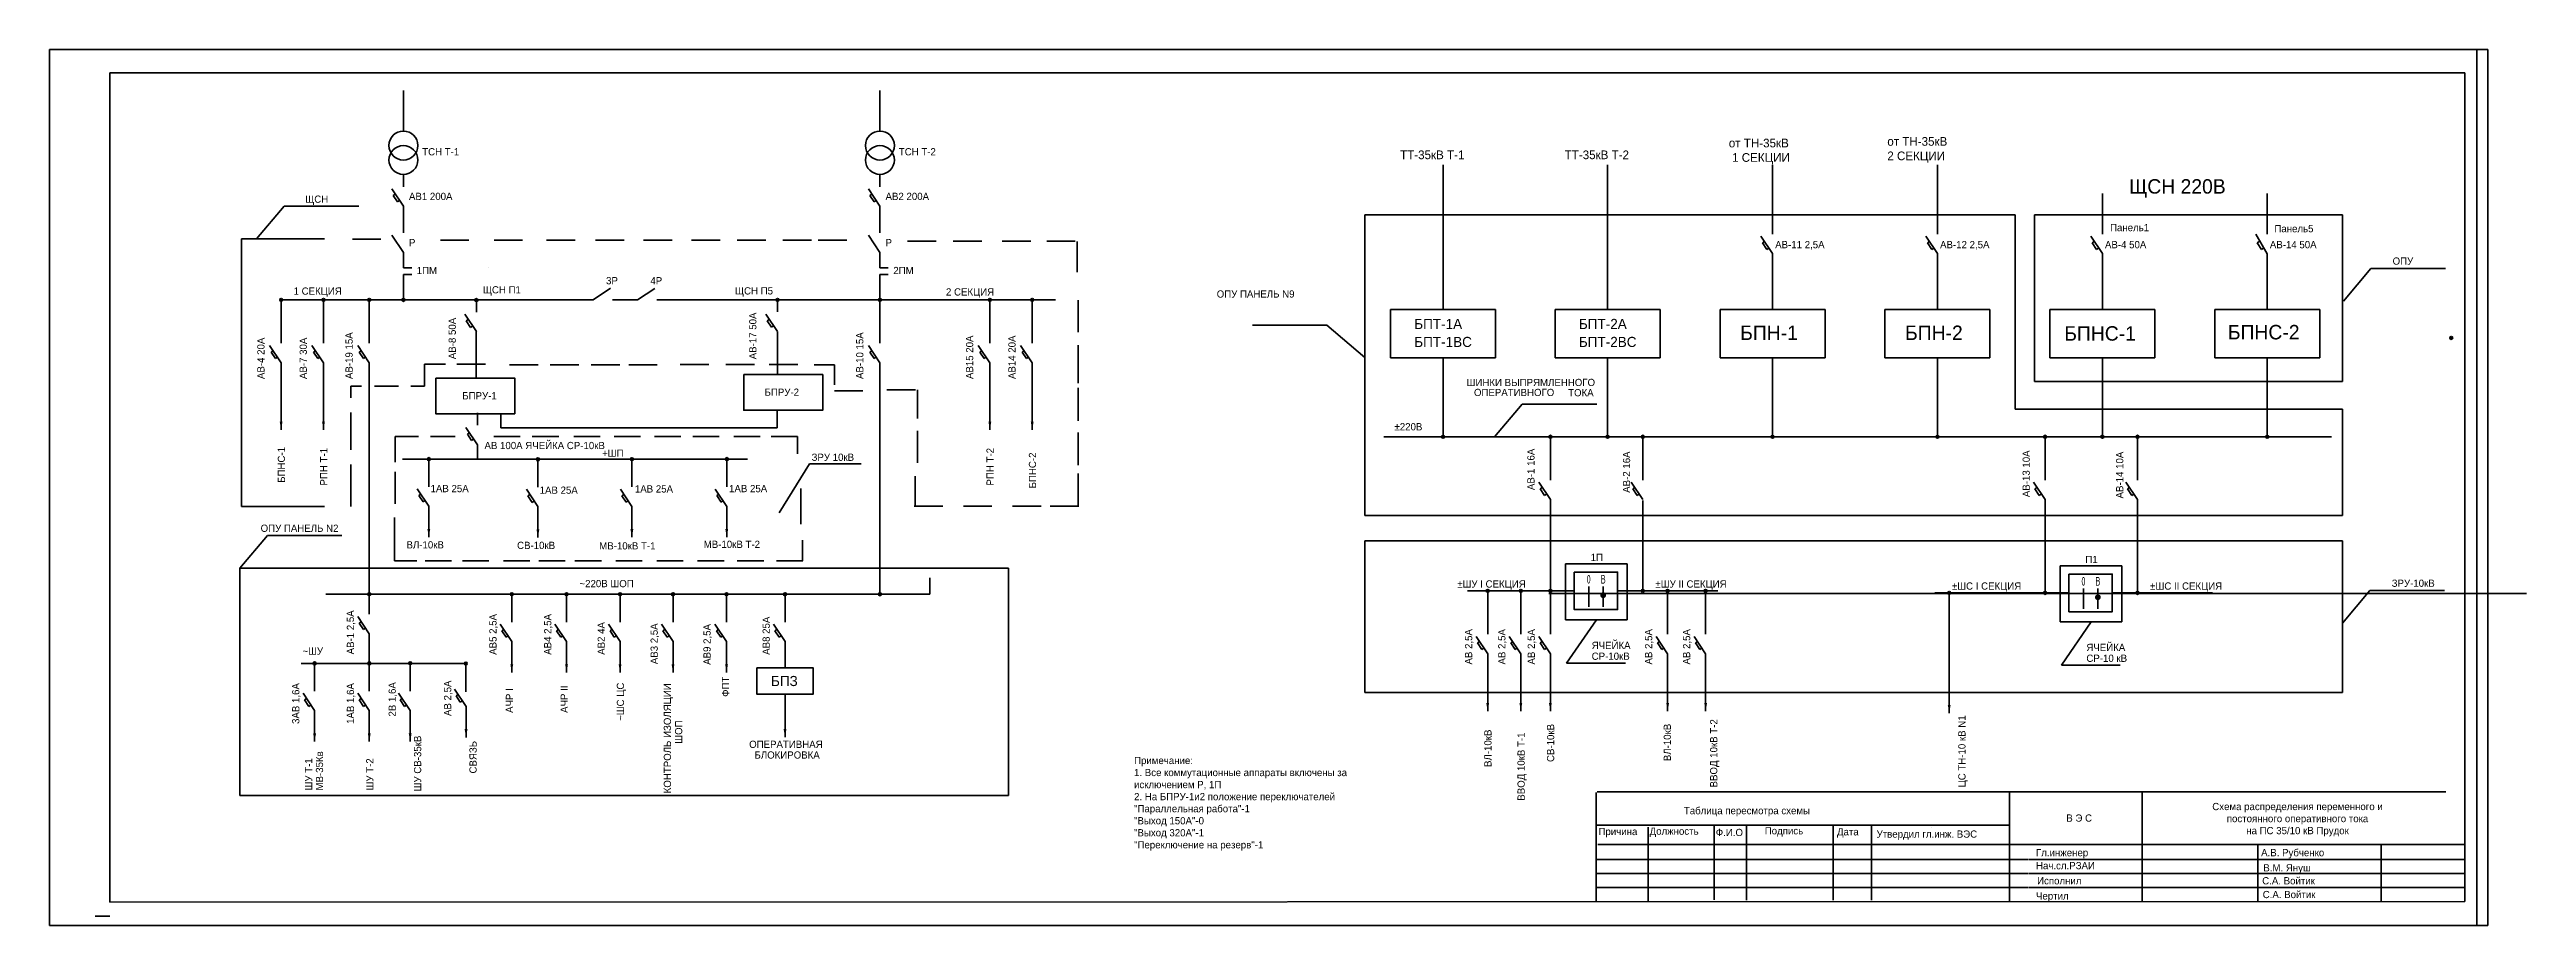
# Model space of a CAD drawing. Header units: millimetres. Extents: x -20 to 837, y -8 to 295.
import ezdxf
from ezdxf.enums import TextEntityAlignment as Align

# ---------------------------------------------------------------- set-up
doc = ezdxf.new("R2010")
doc.units = ezdxf.units.MM
doc.header["$PDMODE"] = 32
doc.header["$PDSIZE"] = 1
doc.styles.add('НАДПИСИ', font='gostw.shx')

msp = doc.modelspace()

# ---------------------------------------------------------------- linework, layer by layer
at = {"lineweight": 35}
for p, q in [((-20.17, 287.4), (-20.17, 295.4)), ((823.65, 295.4), (-20.17, 295.4)), ((-20.17, 295.4), (189.83, 295.4)), ((189.83, 295.4), (399.83, 295.4)), ((399.83, 295.4), (609.83, 295.4)), ((609.83, 295.4), (819.83, 295.4)), ((819.83, 295.4), (819.83, -7.6)), ((823.65, 287.4), (823.65, 295.4)), ((-20.17, 287.4), (-20.17, 0.4)), ((0.65, 0.4), (0.65, 287.4)), ((0.65, 287.4), (815.65, 287.4)), ((815.65, 0.63), (815.65, 287.4)), ((823.65, -7.6), (823.65, 287.4)), ((102.28, 267.19), (102.28, 281.22)), ((267.2, 267.19), (267.2, 281.22)), ((102.28, 247.94), (102.28, 252.19)), ((267.2, 247.94), (267.2, 252.19)), ((51.5, 229.91), (61.04, 241.19)), ((61.04, 241.19), (86.86, 241.19)), ((102.28, 241.19), (98.28, 247.19)), ((98.79, 244.91), (99.49, 245.37)), ((100.29, 242.67), (98.79, 244.91)), ((100.29, 242.67), (100.98, 243.13)), ((267.2, 241.19), (263.2, 247.19)), ((263.72, 244.91), (264.41, 245.37)), ((265.21, 242.67), (263.72, 244.91)), ((265.21, 242.67), (265.9, 243.13)), ((102.28, 231.94), (102.28, 236.19)), ((267.2, 231.94), (267.2, 236.19)), ((434.94, 238.28), (660.08, 238.28)), ((434.94, 134.24), (434.94, 238.28)), ((576.07, 231.55), (576.07, 235.8)), ((633.14, 231.55), (633.14, 235.8)), ((660.08, 238.28), (660.08, 171)), ((666.74, 238.28), (666.74, 180.61)), ((773.28, 238.28), (666.74, 238.28)), ((690.2, 231.55), (690.2, 235.8)), ((747.22, 224.76), (743.3, 231.51)), ((747.26, 231.55), (747.26, 235.8)), ((773.28, 180.61), (773.28, 238.28)), ((74.97, 229.91), (46.29, 229.91)), ((46.29, 229.91), (46.29, 137.37)), ((102.28, 225.19), (98.28, 231.19)), ((102.28, 225.19), (102.28, 219.86)), ((267.2, 225.19), (263.2, 231.19)), ((267.2, 225.19), (267.2, 219.86)), ((576.07, 224.8), (572.07, 230.8)), ((572.59, 228.52), (573.28, 228.98)), ((574.08, 226.28), (572.59, 228.52)), ((574.08, 226.28), (574.78, 226.74)), ((633.14, 224.8), (629.14, 230.8)), ((629.65, 228.52), (630.35, 228.98)), ((631.15, 226.28), (629.65, 228.52)), ((631.15, 226.28), (631.84, 226.74)), ((690.2, 224.8), (686.2, 230.8)), ((686.72, 228.52), (687.41, 228.98)), ((688.21, 226.28), (686.72, 228.52)), ((688.21, 226.28), (688.9, 226.74)), ((743.78, 228.52), (744.47, 228.98)), ((745.27, 226.28), (743.78, 228.52)), ((745.27, 226.28), (745.97, 226.74)), ((102.28, 219.86), (105.16, 219.86)), ((105.16, 217.53), (102.28, 217.53)), ((102.28, 217.53), (102.28, 208.79)), ((131.61, 220.05), (131.61, 220.05)), ((267.2, 219.86), (270.08, 219.86)), ((270.08, 217.53), (267.2, 217.53)), ((267.2, 217.53), (267.2, 208.79)), ((576.07, 219.8), (576.07, 205.42)), ((633.14, 219.8), (633.14, 205.42)), ((690.2, 219.8), (690.2, 205.42)), ((747.26, 219.8), (747.26, 205.42)), ((773.61, 208.38), (783.14, 219.66)), ((783.14, 219.66), (808.96, 219.66)), ((59.97, 198.04), (59.97, 208.79)), ((74.63, 198.04), (74.63, 208.79)), ((90.47, 198.04), (90.47, 208.79)), ((127.54, 204.56), (127.54, 208.81)), ((167.94, 208.81), (173.94, 212.81)), ((174.69, 208.81), (178.94, 208.81)), ((183.28, 208.79), (189.28, 212.79)), ((190.03, 208.79), (194.28, 208.79)), ((194.28, 208.79), (328, 208.79)), ((231.69, 204.62), (231.69, 208.87)), ((267.2, 198.04), (267.2, 208.79)), ((305.23, 198.04), (305.23, 208.79)), ((319.88, 198.04), (319.88, 208.79)), ((59.97, 193.79), (59.97, 198.04)), ((74.63, 193.79), (74.63, 198.04)), ((90.47, 193.79), (90.47, 198.04)), ((127.54, 197.81), (123.54, 203.81)), ((124.05, 201.54), (124.75, 202)), ((125.55, 199.3), (124.05, 201.54)), ((125.55, 199.3), (126.24, 199.76)), ((231.69, 197.87), (227.69, 203.87)), ((228.21, 201.6), (228.9, 202.06)), ((229.7, 199.36), (228.21, 201.6)), ((229.7, 199.36), (230.39, 199.82)), ((267.2, 193.79), (267.2, 198.04)), ((305.23, 193.79), (305.23, 198.04)), ((319.88, 193.79), (319.88, 198.04)), ((396.09, 200.1), (421.82, 200.1)), ((434.94, 188.82), (421.82, 200.1)), ((443.88, 205.42), (480.23, 205.42)), ((443.88, 188.7), (443.88, 205.42)), ((480.23, 205.42), (480.23, 188.7)), ((500.83, 205.42), (537.19, 205.42)), ((500.83, 188.7), (500.83, 205.42)), ((537.19, 205.42), (537.19, 188.7)), ((557.9, 205.42), (594.25, 205.42)), ((557.9, 188.7), (557.9, 205.42)), ((594.25, 205.42), (594.25, 188.7)), ((614.96, 205.42), (651.31, 205.42)), ((614.96, 188.7), (614.96, 205.42)), ((651.31, 205.42), (651.31, 188.7)), ((672.02, 205.42), (708.38, 205.42)), ((672.02, 188.7), (672.02, 205.42)), ((708.38, 205.42), (708.38, 188.7)), ((729.09, 205.42), (765.44, 205.42)), ((729.09, 188.7), (729.09, 205.42)), ((765.44, 205.42), (765.44, 188.7)), ((59.97, 187.04), (55.97, 193.04)), ((56.49, 190.77), (57.18, 191.23)), ((57.98, 188.53), (56.49, 190.77)), ((57.98, 188.53), (58.67, 188.99)), ((74.63, 187.04), (70.63, 193.04)), ((71.14, 190.77), (71.84, 191.23)), ((72.64, 188.53), (71.14, 190.77)), ((72.64, 188.53), (73.33, 188.99)), ((90.47, 187.04), (86.47, 193.04)), ((86.99, 190.77), (87.68, 191.23)), ((88.48, 188.53), (86.99, 190.77)), ((88.48, 188.53), (89.18, 188.99)), ((267.2, 187.04), (263.2, 193.04)), ((263.72, 190.77), (264.41, 191.23)), ((265.21, 188.53), (263.72, 190.77)), ((265.21, 188.53), (265.9, 188.99)), ((305.23, 187.04), (301.23, 193.04)), ((301.74, 190.77), (302.44, 191.23)), ((303.24, 188.53), (301.74, 190.77)), ((303.24, 188.53), (303.93, 188.99)), ((319.88, 187.04), (315.88, 193.04)), ((316.4, 190.77), (317.09, 191.23)), ((317.89, 188.53), (316.4, 190.77)), ((317.89, 188.53), (318.59, 188.99)), ((480.23, 188.7), (443.88, 188.7)), ((462.05, 161.45), (462.05, 188.7)), ((537.19, 188.7), (500.83, 188.7)), ((519.01, 161.45), (519.01, 188.7)), ((594.25, 188.7), (557.9, 188.7)), ((576.07, 161.45), (576.07, 188.7)), ((651.31, 188.7), (614.96, 188.7)), ((633.14, 161.45), (633.14, 188.7)), ((708.38, 188.7), (672.02, 188.7)), ((690.2, 161.45), (690.2, 188.7)), ((765.44, 188.7), (729.09, 188.7)), ((747.26, 161.45), (747.26, 188.7)), ((59.97, 182.04), (59.97, 169.55)), ((74.63, 182.04), (74.63, 169.55)), ((90.47, 182.04), (90.47, 169.55)), ((267.2, 182.04), (267.2, 106.98)), ((305.23, 182.04), (305.23, 169.55)), ((319.88, 182.04), (319.88, 169.55)), ((666.74, 180.61), (773.28, 180.61)), ((479.87, 161.45), (489.41, 172.73)), ((489.41, 172.73), (515.23, 172.73)), ((127.89, 158.68), (123.89, 164.68)), ((124.41, 162.4), (125.1, 162.86)), ((127.89, 165.43), (127.89, 169.68)), ((660.08, 171), (773.28, 171)), ((773.28, 171), (773.28, 134.24)), ((125.9, 160.16), (124.41, 162.4)), ((125.9, 160.16), (126.59, 160.63)), ((441.59, 161.45), (769.47, 161.45)), ((499.19, 150.7), (499.19, 161.45)), ((531.17, 150.7), (531.17, 161.45)), ((670.38, 150.7), (670.38, 161.45)), ((702.36, 150.7), (702.36, 161.45)), ((111.08, 148.42), (111.08, 153.79)), ((111.08, 144.17), (111.08, 148.42)), ((148.83, 148.28), (148.83, 153.65)), ((148.83, 144.03), (148.83, 148.28)), ((181.36, 148.34), (181.36, 153.71)), ((181.36, 144.09), (181.36, 148.34)), ((214.18, 148.37), (214.18, 153.75)), ((214.18, 144.12), (214.18, 148.37)), ((499.19, 146.45), (499.19, 150.7)), ((531.17, 146.45), (531.17, 150.7)), ((670.38, 146.45), (670.38, 150.7)), ((702.36, 146.45), (702.36, 150.7)), ((46.29, 137.37), (74.97, 137.37)), ((111.08, 137.42), (107.08, 143.42)), ((107.6, 141.14), (108.29, 141.6)), ((109.09, 138.9), (107.6, 141.14)), ((109.09, 138.9), (109.79, 139.36)), ((148.83, 137.28), (144.83, 143.28)), ((145.34, 141), (146.04, 141.46)), ((146.84, 138.76), (145.34, 141)), ((146.84, 138.76), (147.53, 139.22)), ((181.36, 137.34), (177.36, 143.34)), ((177.87, 141.06), (178.57, 141.52)), ((179.37, 138.82), (177.87, 141.06)), ((179.37, 138.82), (180.06, 139.28)), ((214.18, 137.37), (210.18, 143.37)), ((210.69, 141.1), (211.39, 141.56)), ((212.19, 138.86), (210.69, 141.1)), ((212.19, 138.86), (212.88, 139.32)), ((499.19, 139.7), (495.19, 145.7)), ((495.7, 143.42), (496.4, 143.89)), ((497.2, 141.18), (495.7, 143.42)), ((497.2, 141.18), (497.89, 141.65)), ((499.19, 122.32), (499.19, 139.7)), ((531.17, 139.7), (527.17, 145.7)), ((527.69, 143.42), (528.38, 143.89)), ((529.18, 141.18), (527.69, 143.42)), ((529.18, 141.18), (529.88, 141.65)), ((670.38, 139.7), (666.38, 145.7)), ((666.89, 143.42), (667.59, 143.89)), ((668.39, 141.18), (666.89, 143.42)), ((668.39, 141.18), (669.08, 141.65)), ((702.36, 139.7), (698.36, 145.7)), ((698.88, 143.42), (699.57, 143.89)), ((700.37, 141.18), (698.88, 143.42)), ((700.37, 141.18), (701.07, 141.65)), ((773.28, 134.24), (434.94, 134.24)), ((45.67, 115.96), (55.2, 127.24)), ((55.2, 127.24), (81.02, 127.24)), ((434.94, 125.43), (773.28, 125.43)), ((434.94, 73.04), (434.94, 125.43)), ((773.28, 125.43), (773.28, 73.04)), ((45.67, 115.96), (311.71, 115.96)), ((45.67, 37.4), (45.67, 115.96)), ((311.71, 115.96), (311.71, 37.4)), ((499.19, 117.32), (499.19, 108.15)), ((504.46, 117.47), (525.79, 117.47)), ((504.46, 117.47), (504.46, 98.11)), ((525.79, 117.47), (525.79, 98.11)), ((531.17, 117.32), (531.17, 108.15)), ((670.38, 117.32), (670.38, 108.15)), ((670.38, 116.61), (670.38, 107.44)), ((675.65, 116.77), (696.98, 116.77)), ((675.65, 116.77), (675.65, 97.4)), ((696.98, 116.77), (696.98, 97.4)), ((702.36, 117.32), (702.36, 108.15)), ((702.36, 116.61), (702.36, 107.44)), ((75.49, 106.98), (284.48, 106.98)), ((90.47, 101.61), (90.47, 106.98)), ((90.47, 100.05), (90.47, 104.3)), ((139.79, 101.61), (139.79, 106.98)), ((158.74, 101.61), (158.74, 106.98)), ((177.26, 101.61), (177.26, 106.98)), ((195.58, 101.61), (195.58, 106.98)), ((214.11, 101.61), (214.11, 106.98)), ((234.34, 101.61), (234.34, 106.98)), ((507.46, 108.15), (470.49, 108.15)), ((477.5, 97.4), (477.5, 108.15)), ((488.97, 97.4), (488.97, 108.15)), ((836.97, 107.25), (498.62, 107.25)), ((499.19, 97.4), (499.19, 108.15)), ((507.46, 108.15), (501.46, 108.15)), ((502.05, 108.15), (507.46, 108.15)), ((522.46, 108.15), (557.11, 108.15)), ((539.78, 97.4), (539.78, 108.15)), ((552.93, 97.4), (552.93, 108.15)), ((678.65, 107.44), (632.21, 107.44)), ((637.21, 107.44), (637.21, 71.53)), ((678.65, 107.44), (672.65, 107.44)), ((673.24, 107.44), (678.65, 107.44)), ((693.65, 107.44), (728.3, 107.44)), ((773.28, 96.94), (782.82, 108.22)), ((782.82, 108.22), (808.64, 108.22)), ((90.47, 93.3), (86.47, 99.3)), ((86.99, 97.02), (87.68, 97.48)), ((88.48, 94.78), (86.99, 97.02)), ((88.48, 94.78), (89.18, 95.24)), ((139.79, 90.61), (135.79, 96.61)), ((136.31, 94.33), (137, 94.8)), ((137.8, 92.1), (136.31, 94.33)), ((139.79, 97.36), (139.79, 101.61)), ((158.74, 90.61), (154.74, 96.61)), ((155.25, 94.33), (155.95, 94.8)), ((156.75, 92.1), (155.25, 94.33)), ((158.74, 97.36), (158.74, 101.61)), ((177.26, 90.61), (173.26, 96.61)), ((173.78, 94.33), (174.47, 94.8)), ((175.27, 92.1), (173.78, 94.33)), ((177.26, 97.36), (177.26, 101.61)), ((195.58, 90.61), (191.58, 96.61)), ((192.1, 94.33), (192.79, 94.8)), ((193.59, 92.1), (192.1, 94.33)), ((195.58, 97.36), (195.58, 101.61)), ((214.11, 90.61), (210.11, 96.61)), ((210.63, 94.33), (211.32, 94.8)), ((212.12, 92.1), (210.63, 94.33)), ((214.11, 97.36), (214.11, 101.61)), ((234.34, 90.61), (230.34, 96.61)), ((230.86, 94.33), (231.55, 94.8)), ((232.35, 92.1), (230.86, 94.33)), ((234.34, 97.36), (234.34, 101.61)), ((477.5, 93.15), (477.5, 97.4)), ((488.97, 93.15), (488.97, 97.4)), ((499.19, 93.15), (499.19, 97.4)), ((525.79, 98.11), (504.46, 98.11)), ((515.12, 98.11), (504.83, 83.18)), ((539.78, 93.15), (539.78, 97.4)), ((552.93, 93.15), (552.93, 97.4)), ((696.98, 97.4), (675.65, 97.4)), ((686.31, 97.4), (676.02, 82.48)), ((90.47, 88.3), (90.47, 83.07)), ((137.8, 92.1), (138.5, 92.56)), ((156.75, 92.1), (157.44, 92.56)), ((175.27, 92.1), (175.97, 92.56)), ((193.59, 92.1), (194.29, 92.56)), ((212.12, 92.1), (212.81, 92.56)), ((232.35, 92.1), (233.05, 92.56)), ((477.5, 86.4), (473.5, 92.4)), ((474.01, 90.13), (474.71, 90.59)), ((475.51, 87.89), (474.01, 90.13)), ((475.51, 87.89), (476.2, 88.35)), ((488.97, 86.4), (484.97, 92.4)), ((485.49, 90.13), (486.18, 90.59)), ((486.98, 87.89), (485.49, 90.13)), ((486.98, 87.89), (487.67, 88.35)), ((499.19, 86.4), (495.19, 92.4)), ((495.7, 90.13), (496.4, 90.59)), ((497.2, 87.89), (495.7, 90.13)), ((497.2, 87.89), (497.89, 88.35)), ((539.78, 86.4), (535.78, 92.4)), ((536.3, 90.13), (536.99, 90.59)), ((537.79, 87.89), (536.3, 90.13)), ((537.79, 87.89), (538.49, 88.35)), ((552.93, 86.4), (548.93, 92.4)), ((549.44, 90.13), (550.14, 90.59)), ((550.94, 87.89), (549.44, 90.13)), ((550.94, 87.89), (551.63, 88.35)), ((90.47, 83.07), (66.87, 83.07)), ((71.56, 77.7), (71.56, 83.07)), ((71.56, 73.45), (71.56, 77.7)), ((114.28, 83.07), (90.47, 83.07)), ((90.47, 77.7), (90.47, 83.07)), ((90.47, 73.45), (90.47, 77.7)), ((104.63, 77.7), (104.63, 83.07)), ((104.63, 73.45), (104.63, 77.7)), ((123.94, 77.28), (123.94, 82.65)), ((123.94, 73.21), (123.94, 77.46)), ((477.5, 81.4), (477.5, 72.23)), ((488.97, 81.4), (488.97, 72.23)), ((499.19, 81.4), (499.19, 72.23)), ((504.83, 83.18), (525.16, 83.18)), ((539.78, 81.4), (539.78, 72.23)), ((552.93, 81.4), (552.93, 72.23)), ((676.02, 82.48), (696.35, 82.48)), ((71.56, 66.7), (67.56, 72.7)), ((68.08, 70.42), (68.77, 70.89)), ((69.57, 68.18), (68.08, 70.42)), ((69.57, 68.18), (70.26, 68.65)), ((90.47, 66.7), (86.47, 72.7)), ((86.99, 70.42), (87.68, 70.89)), ((88.48, 68.18), (86.99, 70.42)), ((88.48, 68.18), (89.18, 68.65)), ((104.63, 66.7), (100.63, 72.7)), ((101.15, 70.42), (101.84, 70.88)), ((102.64, 68.18), (101.15, 70.42)), ((102.64, 68.18), (103.34, 68.65)), ((123.97, 68.12), (119.97, 74.12)), ((120.49, 71.85), (121.18, 72.31)), ((121.98, 69.61), (120.49, 71.85)), ((121.98, 69.61), (122.68, 70.07)), ((234.34, 63.21), (234.34, 72.36)), ((773.28, 73.04), (434.94, 73.04)), ((311.71, 37.4), (45.67, 37.4)), ((515.02, 38.4), (515.02, 0.61)), ((515.02, 38.4), (515.02, 38.4)), ((515.02, 38.4), (515.02, 38.4)), ((603.02, 38.63), (515.38, 38.63)), ((658.05, 38.61), (809.08, 38.61)), ((658.05, 38.24), (658.05, 0.83)), ((703.95, 38.4), (703.95, 0.61)), ((533, 26.43), (533, 0.61)), ((555.85, 27.06), (555.85, 1.24)), ((631.09, 26.27), (631.09, 26.27)), ((815.65, 26.45), (815.65, 0.63)), ((815.65, 26.45), (815.65, 0.63)), ((815.65, 26.45), (815.65, 0.63)), ((815.65, 26.45), (815.65, 0.63)), ((815.65, 26.45), (815.65, 0.63)), ((815.65, 26.45), (815.65, 0.63)), ((815.65, 26.45), (815.65, 0.63)), ((664.62, 20.44), (815.65, 20.44)), ((744.03, 20.44), (744.03, 0.61)), ((786.72, 20.44), (786.72, 0.61)), ((664.46, 15.21), (515.02, 15.21)), ((664.46, 10.34), (515.02, 10.34)), ((664.62, 15.21), (815.65, 15.21)), ((664.62, 10.34), (815.65, 10.34)), ((-20.17, 0.4), (-20.17, -7.6)), ((0.65, 0.4), (815.65, 0.63)), ((664.46, 5.48), (515.02, 5.48)), ((664.62, 5.48), (815.65, 5.48)), ((815.26, 0.54), (815.26, 0.54)), ((-20.17, -7.6), (815.65, -7.6)), ((815.65, -7.6), (823.65, -7.6))]:
    msp.add_line(p, q, dxfattribs=at)
at = {"lineweight": 35, "ltscale": 5}
for p, q in [((462.05, 205.42), (462.05, 255.48)), ((519.01, 205.42), (519.01, 255.48)), ((576.07, 235.8), (576.07, 255.48)), ((633.14, 235.8), (633.14, 255.48)), ((102.28, 236.19), (102.28, 241.19)), ((267.2, 236.19), (267.2, 241.19)), ((690.2, 235.8), (690.2, 245.64)), ((747.26, 235.8), (747.26, 245.64)), ((576.07, 219.8), (576.07, 224.8)), ((633.14, 219.8), (633.14, 224.8)), ((690.2, 219.8), (690.2, 224.8)), ((747.26, 219.8), (747.26, 224.8)), ((162.94, 208.81), (167.94, 208.81)), ((178.28, 208.79), (183.28, 208.79)), ((59.97, 182.04), (59.97, 187.04)), ((74.63, 182.04), (74.63, 187.04)), ((90.47, 182.04), (90.47, 187.04)), ((267.2, 182.04), (267.2, 187.04)), ((305.23, 182.04), (305.23, 187.04)), ((319.88, 182.04), (319.88, 187.04)), ((59.97, 169.55), (59.97, 163.89)), ((74.63, 169.55), (74.63, 163.89)), ((90.47, 169.55), (90.47, 163.89)), ((305.23, 169.55), (305.23, 163.89)), ((319.88, 169.55), (319.88, 163.89)), ((127.89, 153.68), (127.89, 158.68)), ((111.08, 132.42), (111.08, 137.42)), ((148.83, 132.28), (148.83, 137.28)), ((181.36, 132.34), (181.36, 137.34)), ((214.18, 132.37), (214.18, 137.37)), ((531.17, 117.32), (531.17, 139.36)), ((670.38, 116.61), (670.38, 139.7)), ((702.36, 116.61), (702.36, 139.7)), ((111.08, 132.42), (111.08, 126.76)), ((148.83, 132.28), (148.83, 126.62)), ((181.36, 132.34), (181.36, 126.68)), ((214.18, 132.37), (214.18, 126.72)), ((499.19, 117.32), (499.19, 122.32)), ((670.38, 117.32), (670.38, 122.32)), ((702.36, 117.32), (702.36, 122.32)), ((284.48, 112.64), (284.48, 106.98)), ((90.47, 88.3), (90.47, 93.3)), ((139.79, 85.61), (139.79, 90.61)), ((158.74, 85.61), (158.74, 90.61)), ((177.26, 85.61), (177.26, 90.61)), ((195.58, 85.61), (195.58, 90.61)), ((214.11, 85.61), (214.11, 90.61)), ((234.34, 81.52), (234.34, 90.61)), ((477.5, 81.4), (477.5, 86.4)), ((488.97, 81.4), (488.97, 86.4)), ((499.19, 81.4), (499.19, 86.4)), ((539.78, 81.4), (539.78, 86.4)), ((552.93, 81.4), (552.93, 86.4)), ((139.79, 85.61), (139.79, 79.95)), ((158.74, 85.61), (158.74, 79.95)), ((177.26, 85.61), (177.26, 79.95)), ((195.58, 85.61), (195.58, 79.95)), ((214.11, 85.61), (214.11, 79.95)), ((477.5, 72.23), (477.5, 66.58)), ((488.97, 72.23), (488.97, 66.58)), ((499.19, 72.23), (499.19, 66.58)), ((539.78, 72.23), (539.78, 66.58)), ((552.93, 72.23), (552.93, 66.58)), ((637.21, 71.53), (637.21, 65.87)), ((71.56, 61.7), (71.56, 66.7)), ((71.56, 61.7), (71.56, 56.04)), ((90.47, 61.7), (90.47, 66.7)), ((90.47, 61.7), (90.47, 56.04)), ((104.63, 61.7), (104.63, 66.7)), ((104.63, 61.7), (104.63, 56.04)), ((123.97, 63.12), (123.97, 68.12)), ((123.97, 63.12), (123.97, 57.47)), ((234.34, 63.21), (234.34, 57.56))]:
    msp.add_line(p, q, dxfattribs=at)
at = {"color": 0, "lineweight": 35}
for p, q in [((84.64, 229.85), (94.53, 229.85)), ((115.07, 229.45), (124.96, 229.45)), ((133.64, 229.45), (143.53, 229.45)), ((151.82, 229.45), (161.71, 229.45)), ((168.81, 229.45), (178.7, 229.45)), ((185.41, 229.45), (195.3, 229.45)), ((202.01, 229.45), (211.9, 229.45)), ((217.82, 229.45), (227.71, 229.45)), ((233.62, 229.45), (243.51, 229.45)), ((245.87, 229.45), (255.76, 229.45)), ((276.7, 229.06), (286.59, 229.06)), ((292.51, 229.06), (302.4, 229.06)), ((309.5, 229.06), (319.39, 229.06)), ((324.91, 229.06), (334.8, 229.06)), ((335.44, 229.02), (335.44, 218.36)), ((163.16, 208.8), (60.02, 208.8)), ((335.83, 197.61), (335.83, 208.66)), ((127.52, 197.81), (127.52, 181.74)), ((231.69, 197.76), (231.69, 182.97)), ((335.83, 179.97), (335.83, 193.15)), ((109.6, 178.97), (109.6, 186.53)), ((109.6, 186.53), (116.86, 186.53)), ((120.77, 186.53), (130.66, 186.53)), ((139.01, 186.38), (148.9, 186.38)), ((153.07, 186.38), (162.96, 186.38)), ((167.28, 186.38), (177.17, 186.38)), ((180.26, 186.38), (190.15, 186.38)), ((198.06, 186.4), (207.95, 186.4)), ((213.86, 186.4), (223.75, 186.4)), ((228.88, 186.4), (238.77, 186.4)), ((244.45, 186.36), (251.43, 186.36)), ((251.43, 186.36), (251.43, 179.38)), ((84.1, 174.95), (84.1, 178.97)), ((84.1, 178.97), (87.81, 178.97)), ((92.29, 178.97), (100.64, 178.97)), ((104.81, 178.97), (109.6, 178.97)), ((251.41, 177.32), (261.3, 177.32)), ((269.59, 177.71), (279.48, 177.71)), ((280.15, 177.64), (280.15, 167.75)), ((335.83, 166.97), (335.83, 178.41)), ((84.1, 156.88), (84.1, 169.86)), ((90.47, 163.89), (90.47, 106.98)), ((135.99, 169.38), (135.99, 164.54)), ((135.99, 164.54), (231.61, 164.54)), ((231.61, 164.54), (231.61, 170.59)), ((280.15, 163.48), (280.15, 152.43)), ((335.83, 151.65), (335.83, 162.9)), ((107.53, 161.56), (99.41, 161.56)), ((99.41, 161.56), (99.41, 152.62)), ((120.23, 161.56), (111.69, 161.56)), ((133.55, 161.56), (142.71, 161.56)), ((146.87, 161.56), (156.03, 161.56)), ((161.23, 161.56), (170.39, 161.56)), ((175.17, 161.56), (184.33, 161.56)), ((189.12, 161.56), (198.28, 161.56)), ((202.44, 161.56), (211.6, 161.56)), ((216.59, 161.56), (225.75, 161.56)), ((229.5, 161.56), (238.66, 161.56)), ((238.63, 161.54), (238.63, 155.6)), ((84.15, 137.36), (84.15, 151.9)), ((99.41, 149.29), (99.41, 138.27)), ((102, 153.73), (221.39, 153.73)), ((232.31, 135.17), (242.76, 152.11)), ((242.76, 152.11), (260.64, 152.11)), ((279.37, 137.5), (279.37, 147.78)), ((335.83, 137.5), (335.83, 148.75)), ((239.82, 131.27), (239.82, 143.53)), ((279.07, 137.43), (288.96, 137.43)), ((296.06, 137.43), (305.95, 137.43)), ((313.06, 137.43), (322.95, 137.43)), ((326.1, 137.43), (335.99, 137.43)), ((99.21, 133.48), (99.21, 118.5)), ((240.42, 118.54), (240.42, 125.69)), ((99.21, 118.5), (106.91, 118.5)), ((109.82, 118.5), (118.98, 118.5)), ((122.73, 118.5), (131.88, 118.5)), ((136.88, 118.5), (146.04, 118.5)), ((149.16, 118.5), (158.32, 118.5)), ((161.65, 118.5), (170.8, 118.5)), ((175.8, 118.5), (184.96, 118.5)), ((189.95, 118.5), (199.11, 118.5)), ((204.11, 118.5), (213.26, 118.5)), ((217.84, 118.5), (227, 118.5)), ((231.37, 118.5), (240.53, 118.5)), ((90.47, 106.98), (90.47, 106.98)), ((114.16, 83.07), (123.97, 83.07))]:
    msp.add_line(p, q, dxfattribs=at)
at = {"lineweight": 35, "ltscale": 0.2}
for p, q in [((512.46, 109.65), (512.46, 102.65)), ((517.46, 109.65), (517.46, 102.65)), ((683.65, 108.94), (683.65, 101.94)), ((688.65, 108.94), (688.65, 101.94))]:
    msp.add_line(p, q, dxfattribs=at)
at = {"color": 18, "lineweight": 35}
for p, q in [((665.55, 38.61), (603, 38.61)), ((514.92, 27.09), (657.98, 27.09)), ((567.07, 26.94), (567.07, 1.09)), ((597.07, 26.94), (597.07, 1.09)), ((610.35, 27.01), (610.35, 1.16)), ((665.06, 20.44), (515.62, 20.44))]:
    msp.add_line(p, q, dxfattribs=at)
at = {"color": 1, "lineweight": 35}
msp.add_line((0.65, -4.4), (-4.35, -4.4), dxfattribs=at)
at = {"color": 0, "lineweight": 35}
for points in [[(113.49, 181.73), (140.8, 181.73), (140.8, 169.41), (113.49, 169.41)], [(220.06, 182.96), (247.38, 182.96), (247.38, 170.64), (220.06, 170.64)]]:
    msp.add_lwpolyline(points, close=True, dxfattribs=at)
at = {"lineweight": 35, "ltscale": 5}
for points in [[(59.97, 163.89, 0, 1, 0), (59.97, 166.72, 1, 1, 0)], [(74.63, 163.89, 0, 1, 0), (74.63, 166.72, 1, 1, 0)], [(305.23, 163.89, 0, 1, 0), (305.23, 166.72, 1, 1, 0)], [(319.88, 163.89, 0, 1, 0), (319.88, 166.72, 1, 1, 0)], [(111.08, 126.76, 0, 1, 0), (111.08, 129.59, 1, 1, 0)], [(148.83, 126.62, 0, 1, 0), (148.83, 129.45, 1, 1, 0)], [(181.36, 126.68, 0, 1, 0), (181.36, 129.51, 1, 1, 0)], [(214.18, 126.72, 0, 1, 0), (214.18, 129.55, 1, 1, 0)], [(139.79, 79.95, 0, 1, 0), (139.79, 82.78, 1, 1, 0)], [(158.74, 79.95, 0, 1, 0), (158.74, 82.78, 1, 1, 0)], [(177.26, 79.95, 0, 1, 0), (177.26, 82.78, 1, 1, 0)], [(195.58, 79.95, 0, 1, 0), (195.58, 82.78, 1, 1, 0)], [(214.11, 79.95, 0, 1, 0), (214.11, 82.78, 1, 1, 0)], [(477.5, 66.58, 0, 1, 0), (477.5, 69.4, 1, 1, 0)], [(488.97, 66.58, 0, 1, 0), (488.97, 69.4, 1, 1, 0)], [(499.19, 66.58, 0, 1, 0), (499.19, 69.4, 1, 1, 0)], [(539.78, 66.58, 0, 1, 0), (539.78, 69.4, 1, 1, 0)], [(552.93, 66.58, 0, 1, 0), (552.93, 69.4, 1, 1, 0)], [(637.21, 65.87, 0, 1, 0), (637.21, 68.7, 1, 1, 0)], [(123.97, 57.47, 0, 1, 0), (123.97, 60.3, 1, 1, 0)], [(234.34, 57.56, 0, 1, 0), (234.34, 60.39, 1, 1, 0)], [(71.56, 56.04, 0, 1, 0), (71.56, 58.87, 1, 1, 0)], [(90.47, 56.04, 0, 1, 0), (90.47, 58.87, 1, 1, 0)], [(104.63, 56.04, 0, 1, 0), (104.63, 58.87, 1, 1, 0)]]:
    msp.add_lwpolyline(points, format="xyseb", dxfattribs=at)
at = {"lineweight": 35}
for points in [[(507.46, 114.65), (522.46, 114.65), (522.46, 101.65), (507.46, 101.65)], [(678.65, 113.94), (693.65, 113.94), (693.65, 100.94), (678.65, 100.94)], [(224.63, 81.52), (244.06, 81.52), (244.06, 72.36), (224.63, 72.36)]]:
    msp.add_lwpolyline(points, close=True, dxfattribs=at)
at = {"lineweight": 35, "const_width": 1}
for points in [[(516.96, 106.65, 1), (517.96, 106.65, 1)], [(688.15, 105.94, 1), (689.15, 105.94, 1)]]:
    msp.add_lwpolyline(points, format="xyb", close=True, dxfattribs=at)
at = {"lineweight": 35}
for centre in [(102.28, 262.19), (267.2, 262.19), (102.28, 257.19), (267.2, 257.19)]:
    msp.add_circle(centre, 5, dxfattribs=at)
for p in [(59.97, 208.79), (74.63, 208.79), (90.47, 208.79), (102.28, 208.79), (127.53, 208.75), (231.75, 208.8), (267.2, 208.79), (305.23, 208.79), (319.88, 208.79), (810.95, 195.65), (462.05, 161.45), (499.19, 161.45), (519.01, 161.45), (531.17, 161.45), (576.07, 161.45), (633.14, 161.45), (670.38, 161.45), (690.2, 161.45), (702.36, 161.45), (747.26, 161.45), (111.08, 153.72), (148.86, 153.65), (181.39, 153.71), (214.23, 153.73), (90.47, 106.98), (139.79, 106.98), (158.74, 106.98), (177.26, 106.98), (195.58, 106.98), (214.11, 106.98), (234.34, 106.98), (267.2, 106.98), (477.5, 108.15), (488.97, 108.15), (499.19, 108.15), (531.17, 108.15), (539.78, 108.15), (552.93, 108.15), (637.21, 107.44), (670.38, 107.44), (702.36, 107.44), (71.56, 83.07), (90.47, 83.07), (104.64, 83.12), (123.89, 83.02)]:
    msp.add_point(p, dxfattribs=at)

# ---------------------------------------------------------------- texts
for s, height, p in [('ТСН Т-1', 2.5, (108.79, 258.79)), ('ТСН Т-2', 2.5, (273.72, 258.79)), ('ЩСН 220В', 5, (699.49, 245.56)), ('ЩСН', 2.5, (68.31, 242.4)), ('АВ1 200А', 2.5, (104.21, 243.36)), ('АВ2 200А', 2.5, (269.13, 243.36)), ('Р', 2.5, (104.21, 227.36)), ('Р', 2.5, (269.13, 227.36)), ('АВ-11 2,5А', 2.5, (576.98, 226.66)), ('АВ-12 2,5А', 2.5, (634.05, 226.66)), ('АВ-4 50А', 2.5, (691.11, 226.66)), ('АВ-14 50А', 2.5, (748.17, 226.66)), ('ОПУ ', 2.5, (790.65, 220.98)), ('3Р', 2.5, (172.41, 214.2)), ('4Р', 2.5, (187.75, 214.18)), (' 1 СЕКЦИЯ', 2.5, (63.35, 210.6)), ('ЩСН П1', 2.5, (129.79, 211.04)), ('ЩСН П5', 2.5, (217.03, 210.67)), (' 2 СЕКЦИЯ', 2.5, (289.11, 210.31)), ('ОПУ ПАНЕЛЬ N9 ', 2.5, (383.73, 209.59)), ('ШИНКИ ВЫПРЯМЛЕННОГО', 2.5, (470.21, 178.99)), ('БПРУ-1', 2.5, (122.66, 174.39)), ('БПРУ-2', 2.5, (227.26, 175.62)), (' ОПЕРАТИВНОГО', 2.5, (471.82, 175.53)), (' ТОКА', 2.5, (504.41, 175.45)), ('АВ 100А ЯЧЕЙКА СР-10кВ', 2.5, (130.34, 157.17)), ('+ШП', 2.5, (171.03, 154.51)), ('ЗРУ 10кВ', 2.5, (243.54, 153.11)), ('1АВ 25А', 2.5, (111.68, 142.28)), ('1АВ 25А', 2.5, (149.43, 141.73)), ('1АВ 25А', 2.5, (182.39, 142.16)), ('1АВ 25А', 2.5, (214.98, 142.27)), ('ОПУ ПАНЕЛЬ N2', 2.5, (52.88, 128.56)), ('ВЛ-10кВ', 2.5, (103.36, 122.81)), ('СВ-10кВ', 2.5, (141.62, 122.63)), ('МВ-10кВ Т-1', 2.5, (170.05, 122.46)), ('МВ-10кВ Т-2', 2.5, (206.21, 122.99)), ('1П', 2.5, (513.14, 118.46)), ('П1', 2.5, (684.33, 117.75)), ('~220В ШОП', 2.5, (163.22, 109.41)), ('ЗРУ-10кВ', 2.5, (790.33, 109.54)), ('~ШУ', 2.5, (67.34, 86.05)), ('ЯЧЕЙКА', 2.5, (513.49, 88.04)), ('СР-10кВ', 2.5, (513.49, 84.29)), ('ЯЧЕЙКА', 2.5, (684.68, 87.33)), ('СР-10 кВ', 2.5, (684.68, 83.58)), ('ОПЕРАТИВНАЯ', 2.5, (221.93, 53.81)), ('БЛОКИРОВКА', 2.5, (223.78, 50.11)), ('Причина', 2.5, (515.85, 23.65)), ('Должность', 2.5, (533.54, 23.77)), ('Таблица пересмотра схемы', 2.5, (545.39, 30.87)), ('Ф.И.О', 2.5, (556.44, 23.32)), ('Подпись', 2.5, (573.38, 23.89)), ('Дата', 2.5, (598.38, 23.54)), ('В Э С', 2.5, (677.73, 28.3)), ('Гл.инженер', 2.5, (667.25, 16.33)), ('А.В. Рубченко', 2.5, (745.15, 16.33)), ('Нач.сл.РЗАИ', 2.5, (667.25, 11.84)), ('Исполнил', 2.5, (667.62, 6.6)), ('С.А. Войтик', 2.5, (745.52, 6.6)), ('В.М. Януш', 2.5, (745.9, 11.09)), ('Чертил', 2.5, (667.25, 1.36))]:
    msp.add_text(s, height=height, dxfattribs=at).set_placement(p)
for s, p in [('АВ-19 15А', (84.72, 181.42)), ('АВ-8 50А', (120.43, 188.29)), ('АВ-17 50А', (224.45, 188.25)), ('АВ-10 15А', (261.45, 181.42)), ('АВ-4 20А', (54.22, 181.42)), ('АВ-7 30А', (68.87, 181.42)), ('АВ15 20А', (299.47, 181.42)), ('АВ14 20А', (314.13, 181.42)), (' БПНС-1', (61.31, 144.58)), ('РПН Т-1', (75.96, 144.58)), ('РПН Т-2', (306.56, 144.58)), (' БПНС-2', (321.22, 142.67)), ('АВ-1 16А', (493.71, 143.01)), ('АВ-2 16А', (526.8, 142.06)), ('АВ-13 10А', (665.09, 140.56)), ('АВ-14 10А', (697.45, 140.11)), ('АВ-1 2,5А', (85.2, 86.17)), ('АВ5 2,5А', (134.52, 86.02)), ('АВ4 2,5А', (153.46, 86.02)), ('АВ2 4А', (171.99, 86.02)), ('АВ3 2,5А', (190.31, 82.78)), ('АВ9 2,5А', (208.6, 82.55)), ('АВ8 25А', (229.07, 86.02)), ('АВ 2,5А', (472.16, 82.66)), ('АВ 2,5А', (483.64, 82.66)), ('АВ 2,5А', (493.85, 82.66)), ('АВ 2,5А', (534.45, 82.66)), ('АВ 2,5А', (547.59, 82.66)), ('ФПТ', (215.01, 71.48)), ('3АВ 1,6А', (66.28, 62.11)), ('1АВ 1,6А', (85.2, 62.11)), ('2В 1,6А', (99.65, 64.66)), ('АВ 2,5А', (118.85, 64.85)), ('АЧР I', (140.23, 65.92)), ('АЧР II', (159.18, 65.92)), ('~ШС ЦС', (178.63, 63.15)), ('КОНТРОЛЬ ИЗОЛЯЦИИ ', (194.88, 38.11)), ('ШОП', (198.78, 55.24)), ('СВ-10кВ', (500.52, 48.94)), ('ВЛ-10кВ', (540.91, 49.22)), ('ВВОД 10кВ Т-2', (556.96, 40.14)), ('ЦС ТН-10 кВ N1', (642.86, 40.15)), ('МВ-35Кв', (74.49, 39.08)), ('ШУ СВ-35кВ', (108.45, 38.78)), ('СВЯЗЬ', (127.63, 44.96)), ('ВЛ-10кВ', (478.83, 47.22)), ('ВВОД 10кВ Т-1', (490.31, 35.55)), ('ШУ Т-1', (70.74, 39.08)), ('ШУ Т-2', (91.9, 39.08))]:
    msp.add_text(s, height=2.5, rotation=90, dxfattribs=at).set_placement(p)
at = {"lineweight": 35, "ltscale": 5, "style": 'НАДПИСИ', "width": 0.8}
for s, p in [('0', (512.46, 110.65)), ('В', (517.46, 110.65)), ('0', (683.65, 109.94)), ('В', (688.65, 109.94))]:
    msp.add_text(s, height=3, dxfattribs=at).set_placement(p, align=Align.CENTER)
at = {"color": 18, "lineweight": 35}
msp.add_text('Утвердил гл.инж. ВЭС', height=2.5, dxfattribs=at).set_placement((612.08, 22.76))
at = {"lineweight": 35}
for s, insert, char_height, width, attachment_point in [('ТТ-35кВ Т-1', (447.19, 260.48), 3, 57.2967, 1), ('ТТ-35кВ Т-2', (504.14, 260.48), 3, 57.2967, 1), ('от ТН-35кВ\\P 1 СЕКЦИИ', (560.95, 264.56), 3, 59.8303, 1), ('от ТН-35кВ\\P2 СЕКЦИИ', (615.79, 265.12), 3, 59.8303, 1), ('БПТ-1А', (452.09, 202.23), 3.5, 36.3541, 1), ('БПТ-2А', (509.05, 202.23), 3.5, 36.3541, 1), ('БПН-1', (564.87, 199.92), 5, 36.3541, 1), ('БПН-2', (621.93, 199.92), 5, 36.3541, 1), ('БПНС-1', (677.02, 199.7), 5, 36.3541, 1), ('БПНС-2', (733.64, 200.14), 5, 36.3541, 1), ('БПТ-1ВС', (452.09, 196.01), 3.5, 36.3541, 1), ('БПТ-2ВС', (509.05, 196.01), 3.5, 36.3541, 1), ('%%P220В', (445.26, 166.17), 2.5, 51.9474, 1), ('%%PШУ I СЕКЦИЯ', (466.95, 111.77), 2.5, 51.9474, 1), ('%%PШУ II СЕКЦИЯ', (535.56, 111.77), 2.5, 51.9474, 1), ('%%PШС I СЕКЦИЯ', (638.14, 111.06), 2.5, 51.9474, 1), ('%%PШС II СЕКЦИЯ', (706.75, 111.06), 2.5, 51.9474, 1), ('БПЗ', (229.49, 78.71), 3.5, 19.428, 1), ('Схема распределения переменного и \\Pпостоянного оперативного тока \\Pна ПС 35/10 кВ Прудок', (757.74, 34.79), 2.5, 111.7375, 2)]:
    msp.add_mtext(s, dxfattribs=dict(at, insert=insert, char_height=char_height, width=width, attachment_point=attachment_point))
at = {"color": 0, "lineweight": 35, "char_height": 2.5, "attachment_point": 1}
for s, insert, width in [('Панель1', (692.87, 235.07), 18.142), ('Панель5', (749.74, 234.7), 18.142), ('Примечание: \\P1. Все коммутационные аппараты включены за исключением Р, 1П\\P2. На БПРУ-1и2 положение переключателей\\P"Параллельная работа"-1\\P"Выход 150А"-0\\P"Выход 320А"-1\\P"Переключение на резерв"-1', (355.13, 50.72), 81.1721), ('С.А. Войтик', (745.7, 4.35), 24.5)]:
    msp.add_mtext(s, dxfattribs=dict(at, insert=insert, width=width))
at = {"lineweight": 35, "char_height": 2.5, "attachment_point": 1}
for s, insert in [('1ПМ', (106.89, 220.21)), ('2ПМ', (271.81, 220.21))]:
    msp.add_mtext(s, dxfattribs=dict(at, insert=insert))

doc.saveas('drawing.dxf')
